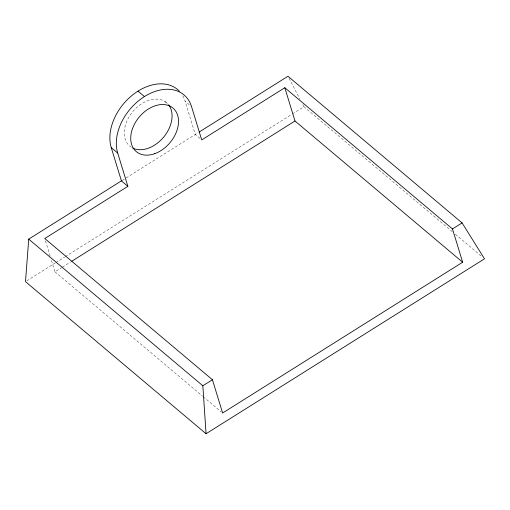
<?xml version="1.0" encoding="UTF-8"?>
<svg xmlns="http://www.w3.org/2000/svg" width="510" height="510" viewBox="0 0 510 510"><rect width="100%" height="100%" fill="white"/><g stroke="black" fill="none" stroke-linecap="round" stroke-linejoin="round"><path stroke-width="0.38" stroke-dasharray="2.55 1.91" d="M122.094 180.47L125.447 178.36M126.123 177.939L197.963 132.804M26.851 280.812L55.163 263.026M55.839 262.599L64.604 257.097M65.28 256.67L291.809 114.355M292.485 113.928L303.941 106.73L452.281 231.674M51.484 260.463L54.953 271.804L61.697 267.572M62.373 267.144L70.463 262.063M455.322 234.23L482.071 256.76M182.778 95.784A45.632 32.104 -49.9 0 1 185.105 101.209L190.963 106.144M164.953 101.484L168.472 104.448M199.971 138.439L195.279 134.487L185.105 101.209M54.953 271.804L202.566 396.142M203.178 396.652L221.397 412.003M289.062 78.336L299.95 99.112M302.857 104.652L303.941 106.73M45.473 240.797L50.095 255.924M131.395 147.333A28.477 20.037 -49.9 0 1 133.142 111.161A28.477 20.037 -49.9 0 1 168.326 104.454"/><path stroke-width="0.76" d="M138 91.124L144.445 96.556A45.632 32.104 -49.9 0 1 191.55 106.641L201.724 139.918L284.816 87.72L452.478 228.939L462.653 262.223L222.615 413.023L212.44 379.746L44.778 238.527L127.87 186.322L121.418 180.891L28.726 239.126L25.5 281.66L206.059 433.742L484.5 258.812L462.079 222.908L287.971 76.258L199.308 131.956M71.808 261.216L294.99 121.004L462.653 262.223M206.059 433.742L202.84 385.777L212.44 379.746M452.478 228.939L462.079 222.908M179.392 91.22A45.632 32.104 -49.9 0 0 131.739 95.663A45.632 32.104 -49.9 0 0 111.244 147.607L117.695 153.038L127.87 186.322M28.726 239.126L202.84 385.777M284.816 87.72L294.99 121.004M111.244 147.607L121.418 180.891M117.695 153.038A45.632 32.104 -49.9 0 1 144.445 96.556M168.791 105.047A28.477 20.037 -49.9 0 1 163.551 137.254A28.477 20.037 -49.9 0 1 132.708 148.066M154.791 153.65A28.477 20.037 -49.9 0 0 175.236 110.479A28.477 20.037 -49.9 0 0 133.837 125.39A28.477 20.037 -49.9 0 0 154.791 153.65"/></g></svg>
